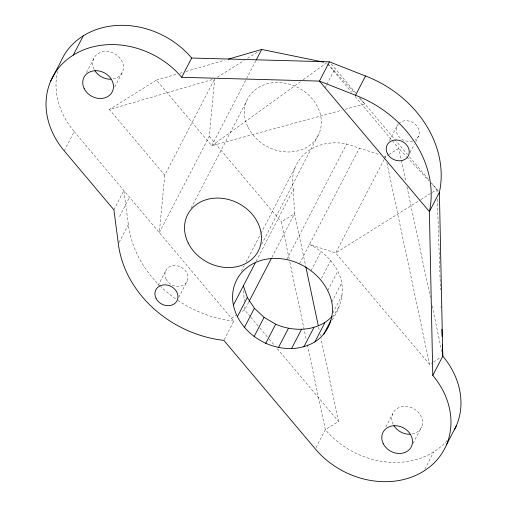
<?xml version="1.0" encoding="UTF-8"?>
<svg xmlns="http://www.w3.org/2000/svg" width="507" height="507" viewBox="0 0 507 507"><rect width="100%" height="100%" fill="white"/><g stroke="black" fill="none" stroke-linecap="round" stroke-linejoin="round"><path stroke-width="0.38" stroke-dasharray="2.54 1.9" d="M164.762 175.194L159.331 232.65L209.264 136.326L214.695 78.87L109.449 109.525L164.762 175.194L214.695 78.87M332.136 320.018C341.933 305.512 346.135 287.361 337.801 271.156C331.546 259.381 321.438 250.236 309.485 244.456L335.653 252.949L429.556 364.419L432.858 362.347M86.488 72.552L93.624 58.793M64.224 150.864L74.212 131.598A79.472 66.575 27.4 0 1 57.506 71.538M114.728 87.001L122.574 71.861M113.904 209.835L123.885 190.569L128.341 224.55A107.484 90.043 27.4 0 0 160.269 286.119M119.538 216.527L129.526 197.267M119.069 242.441L128.341 224.55M255.845 60.694L211.742 145.769L156.429 80.1L109.449 109.525M191.139 208.079L246.7 100.893M158.076 285.542L165.567 271.093M178.718 297.413L187.279 280.903M325.082 87.793L326.508 85.037M326.863 84.352L335.07 68.527M241.351 271.137L244.254 265.535M246.066 262.03L260.592 234.012M260.959 233.309L295.454 166.759M261.707 244.26L319.087 133.575M256.13 261.257L293.3 189.542A51.657 43.272 27.4 0 1 346.661 143.988L380.351 154.927M224.221 339.684L233.847 321.108L74.212 131.598M248.652 302.216L244.647 309.948L240.679 312.439M271.98 257.22L294.573 213.624L293.3 189.542M286.747 259.578L346.661 143.988M299.504 263.722L359.419 148.133M311.102 270.58L321.089 251.314M389.382 140.667L396.867 126.218M321.476 278.305L330.748 260.421M384.129 159.439L335.653 252.949L420.195 199.999M384.49 158.735L385.586 156.625L388.229 154.965M327.814 290.416L337.801 271.156M331.793 302.052L341.775 282.786M410.024 152.537L414.308 144.28M415.734 141.529L418.586 136.022M332.769 313.104L342.396 294.529M332.573 317.23L339.627 305.569M316.051 447.592L325.323 429.702L338.543 421.425L321.051 338.765M385.884 426.869L392.659 413.794M413.053 443.378L421.615 426.869M424.809 469.095L433.726 451.895M300.524 81.665L211.742 145.769L342.022 110.158M303.085 79.821L326.717 62.76M217.376 77.191L244.222 60.371M247.581 58.273L258.988 51.125M289.199 258.988L281.353 221.908L294.573 213.624L305.689 266.156M388.888 154.553L398.806 148.342L406.329 156.454M231.426 318.231L236.053 315.335M420.861 199.581L431.596 192.856M432.268 192.432L436.964 189.491L431.59 183.699M433.517 361.935L440.133 357.796M156.429 80.1L176.873 74.149M179.903 73.261L182.171 72.602M185.955 71.5L224.576 60.251M345.064 109.322L364.875 103.91L358.962 97.534M384.091 156.137L385.586 156.625L385.909 158.171M327.788 63.92L354.666 92.895M406.868 157.037L428.903 180.803M331.312 64.066L355.781 93.117M360.325 98.51L394.319 138.867M394.826 139.469L407.52 154.534M409.548 156.948L428.846 179.852M431.381 182.862L438.422 191.221M327.731 63.964L351.592 92.293M355.147 96.507L398.806 148.342L405.834 181.557M209.264 136.326L281.353 221.908M250.262 316.615L244.647 309.948L244.399 305.29M250.769 317.224L259.445 327.522M259.958 328.124L268.628 338.423M269.141 339.031L274.756 345.692M277.304 348.721L338.543 421.425M406.982 186.969L430.354 297.432M432.148 305.93L441.793 351.503M386.892 162.804L429.556 364.419M318.605 327.18L319.423 331.046M320.075 334.132L320.399 335.678M289.852 262.075L306.196 339.322M307.343 344.728L325.323 429.702A79.472 66.575 27.4 0 0 447.231 440.368M243.62 290.53L244.197 301.405M436.964 189.491L437.129 194.232M437.294 198.972L439.829 271.632M439.937 274.788L440.463 289.795M441.039 306.38L441.096 307.964M398.698 123.524A11.921 9.988 27.4 0 1 415.765 124.76A11.921 9.988 27.4 0 1 415.176 139.97M412.647 141.092A11.921 9.988 27.4 0 1 398.92 136.637A11.921 9.988 27.4 0 1 398.249 124.006M94.182 69.383A15.894 13.315 27.4 0 1 102.281 51.834A15.894 13.315 27.4 0 1 122.624 62.691A15.894 13.315 27.4 0 1 112.396 79.092M393.223 424.384A15.894 13.315 27.4 0 1 401.817 406.728A15.894 13.315 27.4 0 1 421.982 418.649A15.894 13.315 27.4 0 1 409.871 434.226M233.847 321.108A107.484 90.043 27.4 0 1 176.639 299.561M175.403 298.699A107.484 90.043 27.4 0 1 160.827 286.664M165.985 279.04A11.921 9.988 27.4 0 0 185.898 283.115A11.921 9.988 27.4 0 0 177.38 265.839A11.921 9.988 27.4 0 0 165.985 279.04M248.1 127.365A39.736 33.285 27.4 0 0 314.486 140.959A39.736 33.285 27.4 0 0 286.094 83.376A39.736 33.285 27.4 0 0 248.1 127.365"/><path stroke-width="0.76" d="M50.567 81.399L60.555 62.133A79.472 66.575 27.4 0 1 191.665 58.032L329.43 61.829L365.528 75.993A107.484 90.043 27.4 0 1 439.392 192.368L442.776 356.136A79.472 66.575 27.4 0 1 454.399 429.879M439.392 192.368L429.404 211.634L432.788 375.402A79.472 66.575 27.4 0 1 423.738 471.161A79.472 66.575 27.4 0 1 315.335 448.968L223.86 340.374A107.484 90.043 27.4 0 1 118.359 243.816L113.904 209.835L64.224 150.864A79.472 66.575 27.4 0 1 73.274 55.105L83.262 35.839M73.274 55.105A79.472 66.575 27.4 0 1 181.677 77.298L191.665 58.032M256.206 59.991L261.675 49.445L323.618 62.127M329.43 61.829L319.442 81.095L181.677 77.298M233.385 305.132A51.657 43.272 27.4 0 1 286.747 259.578C307.977 264.255 326.945 280.409 331.793 302.052C334.728 317.363 328.099 333.524 314.879 341.927C284.319 359.894 240.768 339.354 233.385 305.132L255.395 262.664M237.358 316.767L247.346 297.501L243.373 285.866M355.54 95.259L319.442 81.095L429.404 211.634A107.484 90.043 27.4 0 0 355.54 95.259L365.528 75.993M249.019 301.513L271.251 258.627M244.418 327.503L254.4 308.237L247.346 297.501M254.077 336.61L264.058 317.344L254.4 308.237M265.674 343.461L275.662 324.201C293.787 332.129 317.471 331.578 331.889 316.666M278.432 347.606L288.413 328.34M291.468 348.746L301.45 329.48M303.896 346.807L313.884 327.541M314.879 341.927L324.867 322.661M323.656 334.43L330.792 320.671M432.788 375.402L442.776 356.136L442.364 344.291M446.445 444.867L456.433 425.601M228.359 59.148L261.675 49.445M264.058 317.344L275.662 324.201M442.281 353.823L442.776 356.136M305.854 266.929L318.276 325.633M441.838 329.284L442.085 336.394M110.83 79.219A15.894 13.315 27.4 0 1 94.942 70.746M409.871 434.226A15.894 13.315 27.4 0 1 393.983 425.747M155.998 298.3A11.921 9.988 27.4 0 0 175.916 302.381A11.921 9.988 27.4 0 0 167.399 285.105A11.921 9.988 27.4 0 0 155.998 298.3M387.304 153.425A11.921 9.988 27.4 0 0 407.216 157.506A11.921 9.988 27.4 0 0 398.698 140.23A11.921 9.988 27.4 0 0 387.304 153.425M84.194 88.643A15.894 13.315 27.4 0 0 110.748 94.08A15.894 13.315 27.4 0 0 99.391 71.05A15.894 13.315 27.4 0 0 84.194 88.643M383.235 443.65A15.894 13.315 27.4 0 0 409.789 449.082A15.894 13.315 27.4 0 0 398.432 426.051A15.894 13.315 27.4 0 0 383.235 443.65M188.186 242.954A39.736 33.285 27.4 0 0 254.565 256.548A39.736 33.285 27.4 0 0 226.173 198.966A39.736 33.285 27.4 0 0 188.186 242.954"/></g></svg>
